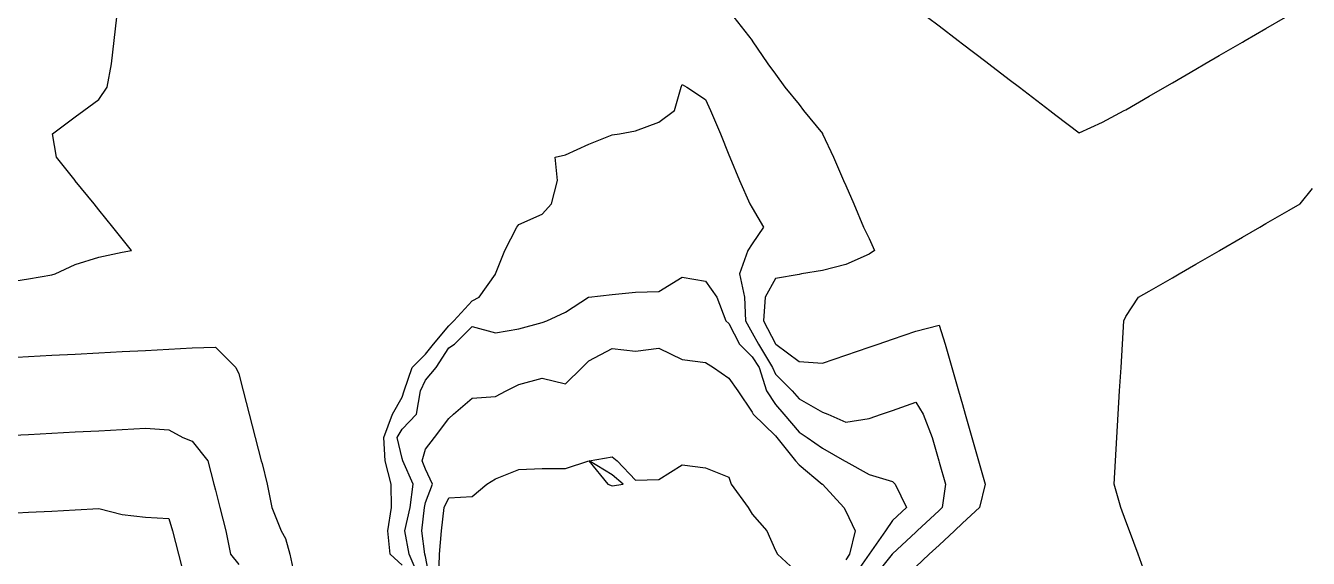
# Model space of a CAD drawing. Header units: metres. Extents: x 2681030 to 2681330, y 1246000 to 1246290.
# Drawn here: x 2681222.69 to 2681250.16, y 1246144.16 to 1246155.57 of the extents above; entities that cross this region are included whole.
import ezdxf

# ---------------------------------------------------------------- set-up
doc = ezdxf.new("R2010")
doc.units = ezdxf.units.M
doc.layers.add('BASIS_HOEHENLINIEN', color=8, linetype='Continuous')

msp = doc.modelspace()

# ---------------------------------------------------------------- linework, layer by layer
at = {"layer": 'BASIS_HOEHENLINIEN'}
for points in [[(2681222.25, 1246150.07, 430), (2681222.75, 1246150.144, 430), (2681223.25, 1246150.233, 430), (2681223.321, 1246150.25, 430), (2681223.75, 1246150.455, 430), (2681224.25, 1246150.61, 430), (2681224.75, 1246150.716, 430), (2681224.956, 1246150.75, 430), (2681224.75, 1246151.006, 430), (2681224.553, 1246151.25, 430), (2681224.25, 1246151.627, 430), (2681224.151, 1246151.75, 430), (2681223.75, 1246152.248, 430), (2681223.749, 1246152.25, 430), (2681223.348, 1246152.75, 430), (2681223.262, 1246153.25, 430), (2681223.75, 1246153.613, 430), (2681223.933, 1246153.75, 430), (2681224.25, 1246153.986, 430), (2681224.433, 1246154.25, 430), (2681224.526, 1246154.75, 430), (2681224.582, 1246155.25, 430), (2681224.637, 1246155.75, 430)], [(2681237.855, 1246155.75, 430), (2681238.246, 1246155.25, 430), (2681238.25, 1246155.245, 430), (2681238.579, 1246154.75, 430), (2681238.75, 1246154.533, 430), (2681238.948, 1246154.25, 430), (2681239.25, 1246153.877, 430), (2681239.343, 1246153.75, 430), (2681239.75, 1246153.258, 430), (2681239.756, 1246153.25, 430), (2681239.989, 1246152.75, 430), (2681240.205, 1246152.25, 430), (2681240.25, 1246152.146, 430), (2681240.421, 1246151.75, 430), (2681240.634, 1246151.25, 430), (2681240.75, 1246151.008, 430), (2681240.865, 1246150.75, 430), (2681240.75, 1246150.677, 430), (2681240.25, 1246150.455, 430), (2681239.75, 1246150.327, 430), (2681239.3, 1246150.25, 430), (2681239.25, 1246150.242, 430), (2681238.75, 1246150.155, 430), (2681238.523, 1246149.75, 430), (2681238.486, 1246149.25, 430), (2681238.75, 1246148.752, 430), (2681238.754, 1246148.75, 430), (2681239.25, 1246148.373, 430), (2681239.75, 1246148.338, 430), (2681240.25, 1246148.51, 430), (2681240.75, 1246148.682, 430), (2681240.949, 1246148.75, 430), (2681241.25, 1246148.853, 430), (2681241.75, 1246149.025, 430), (2681242.25, 1246149.156, 430), (2681242.38, 1246148.75, 430), (2681242.522, 1246148.25, 430), (2681242.665, 1246147.75, 430), (2681242.75, 1246147.454, 430), (2681242.811, 1246147.25, 430), (2681242.951, 1246146.75, 430), (2681243.094, 1246146.25, 430), (2681243.237, 1246145.75, 430), (2681243.115, 1246145.25, 430), (2681242.75, 1246144.91, 430), (2681242.578, 1246144.75, 430), (2681242.25, 1246144.445, 430), (2681242.04, 1246144.25, 430), (2681241.75, 1246143.98, 430)], [(2681242.005, 1246155.75, 429.5), (2681242.25, 1246155.563, 429.5), (2681242.66, 1246155.25, 429.5), (2681242.75, 1246155.182, 429.5), (2681243.25, 1246154.8, 429.5), (2681243.316, 1246154.75, 429.5), (2681243.75, 1246154.418, 429.5), (2681243.971, 1246154.25, 429.5), (2681244.25, 1246154.037, 429.5), (2681244.625, 1246153.75, 429.5), (2681244.75, 1246153.655, 429.5), (2681245.25, 1246153.273, 429.5), (2681245.75, 1246153.503, 429.5), (2681246.216, 1246153.75, 429.5), (2681246.25, 1246153.767, 429.5), (2681246.75, 1246154.057, 429.5), (2681247.083, 1246154.25, 429.5), (2681247.25, 1246154.347, 429.5), (2681247.75, 1246154.637, 429.5), (2681247.944, 1246154.75, 429.5), (2681248.25, 1246154.927, 429.5), (2681248.75, 1246155.218, 429.5), (2681248.806, 1246155.25, 429.5), (2681249.25, 1246155.508, 429.5), (2681249.667, 1246155.75, 429.5)], [(2681230.75, 1246144.013, 430.5), (2681230.492, 1246144.25, 430.5), (2681230.446, 1246144.75, 430.5), (2681230.519, 1246145.25, 430.5), (2681230.512, 1246145.75, 430.5), (2681230.387, 1246146.25, 430.5), (2681230.359, 1246146.75, 430.5), (2681230.541, 1246147.25, 430.5), (2681230.75, 1246147.61, 430.5), (2681230.795, 1246147.75, 430.5), (2681230.966, 1246148.25, 430.5), (2681231.25, 1246148.531, 430.5), (2681231.424, 1246148.75, 430.5), (2681231.75, 1246149.141, 430.5), (2681231.86, 1246149.25, 430.5), (2681232.25, 1246149.674, 430.5), (2681232.4, 1246149.75, 430.5), (2681232.75, 1246150.246, 430.5), (2681232.753, 1246150.25, 430.5), (2681232.947, 1246150.75, 430.5), (2681233.203, 1246151.25, 430.5), (2681233.25, 1246151.31, 430.5), (2681233.75, 1246151.534, 430.5), (2681233.948, 1246151.75, 430.5), (2681234.075, 1246152.25, 430.5), (2681234.03, 1246152.75, 430.5), (2681234.25, 1246152.804, 430.5), (2681234.75, 1246153.032, 430.5), (2681235.25, 1246153.23, 430.5), (2681235.405, 1246153.25, 430.5), (2681235.75, 1246153.313, 430.5), (2681236.25, 1246153.505, 430.5), (2681236.581, 1246153.75, 430.5), (2681236.725, 1246154.25, 430.5), (2681236.75, 1246154.31, 430.5), (2681236.845, 1246154.25, 430.5), (2681237.25, 1246153.986, 430.5), (2681237.352, 1246153.75, 430.5), (2681237.568, 1246153.25, 430.5), (2681237.75, 1246152.8, 430.5), (2681237.771, 1246152.75, 430.5), (2681237.972, 1246152.25, 430.5), (2681238.199, 1246151.75, 430.5), (2681238.25, 1246151.665, 430.5), (2681238.493, 1246151.25, 430.5), (2681238.25, 1246150.896, 430.5), (2681238.154, 1246150.75, 430.5), (2681237.973, 1246150.25, 430.5), (2681238.081, 1246149.75, 430.5), (2681238.101, 1246149.25, 430.5), (2681238.25, 1246148.989, 430.5), (2681238.382, 1246148.75, 430.5), (2681238.685, 1246148.25, 430.5), (2681238.75, 1246148.102, 430.5), (2681239.102, 1246147.75, 430.5), (2681239.25, 1246147.575, 430.5), (2681239.75, 1246147.291, 430.5), (2681239.868, 1246147.25, 430.5), (2681240.25, 1246147.079, 430.5), (2681240.75, 1246147.157, 430.5), (2681241.02, 1246147.25, 430.5), (2681241.25, 1246147.329, 430.5), (2681241.75, 1246147.501, 430.5), (2681241.911, 1246147.25, 430.5), (2681242.099, 1246146.75, 430.5), (2681242.242, 1246146.25, 430.5), (2681242.25, 1246146.222, 430.5), (2681242.385, 1246145.75, 430.5), (2681242.318, 1246145.25, 430.5), (2681242.25, 1246145.186, 430.5), (2681241.781, 1246144.75, 430.5), (2681241.75, 1246144.721, 430.5), (2681241.25, 1246144.256, 430.5), (2681241.246, 1246144.25, 430.5), (2681240.849, 1246143.75, 430.5)], [(2681246.695, 1246143.75, 430), (2681246.511, 1246144.25, 430), (2681246.327, 1246144.75, 430), (2681246.25, 1246144.957, 430), (2681246.142, 1246145.25, 430), (2681246, 1246145.75, 430), (2681246.029, 1246146.25, 430), (2681246.059, 1246146.75, 430), (2681246.088, 1246147.25, 430), (2681246.118, 1246147.75, 430), (2681246.147, 1246148.25, 430), (2681246.177, 1246148.75, 430), (2681246.206, 1246149.25, 430), (2681246.25, 1246149.337, 430), (2681246.523, 1246149.75, 430), (2681246.75, 1246149.881, 430), (2681247.25, 1246150.17, 430), (2681247.389, 1246150.25, 430), (2681247.75, 1246150.459, 430), (2681248.25, 1246150.748, 430), (2681248.254, 1246150.75, 430), (2681248.75, 1246151.036, 430), (2681249.12, 1246151.25, 430), (2681249.25, 1246151.332, 430), (2681249.75, 1246151.614, 430), (2681249.985, 1246151.75, 430), (2681250.25, 1246152.078, 430)], [(2681231.116, 1246143.75, 431), (2681230.9, 1246144.25, 431), (2681230.81, 1246144.75, 431), (2681230.923, 1246145.25, 431), (2681230.987, 1246145.75, 431), (2681230.765, 1246146.25, 431), (2681230.75, 1246146.295, 431), (2681230.646, 1246146.75, 431), (2681230.75, 1246146.925, 431), (2681231.058, 1246147.25, 431), (2681231.145, 1246147.75, 431), (2681231.25, 1246147.975, 431), (2681231.482, 1246148.25, 431), (2681231.75, 1246148.67, 431), (2681231.868, 1246148.75, 431), (2681232.25, 1246149.127, 431), (2681232.75, 1246148.99, 431), (2681233.25, 1246149.078, 431), (2681233.75, 1246149.208, 431), (2681233.852, 1246149.25, 431), (2681234.25, 1246149.431, 431), (2681234.739, 1246149.75, 431), (2681234.75, 1246149.756, 431), (2681235.25, 1246149.807, 431), (2681235.75, 1246149.857, 431), (2681236.25, 1246149.876, 431), (2681236.75, 1246150.182, 431), (2681237.25, 1246150.096, 431), (2681237.491, 1246149.75, 431), (2681237.685, 1246149.25, 431), (2681237.75, 1246149.186, 431), (2681237.979, 1246148.75, 431), (2681238.25, 1246148.473, 431), (2681238.398, 1246148.25, 431), (2681238.551, 1246147.75, 431), (2681238.75, 1246147.453, 431), (2681238.925, 1246147.25, 431), (2681239.25, 1246146.86, 431), (2681239.426, 1246146.75, 431), (2681239.75, 1246146.52, 431), (2681240.226, 1246146.25, 431), (2681240.25, 1246146.236, 431), (2681240.75, 1246145.953, 431), (2681241.25, 1246145.805, 431), (2681241.312, 1246145.75, 431), (2681241.549, 1246145.25, 431), (2681241.25, 1246144.97, 431), (2681241.106, 1246144.75, 431), (2681240.75, 1246144.251, 431), (2681240.749, 1246144.25, 431), (2681240.406, 1246143.75, 431)], [(2681222.25, 1246148.457, 430.5), (2681222.75, 1246148.483, 430.5), (2681223.25, 1246148.509, 430.5), (2681223.75, 1246148.535, 430.5), (2681224.25, 1246148.561, 430.5), (2681224.75, 1246148.587, 430.5), (2681225.25, 1246148.613, 430.5), (2681225.75, 1246148.639, 430.5), (2681226.25, 1246148.665, 430.5), (2681226.75, 1246148.682, 430.5), (2681227.188, 1246148.25, 430.5), (2681227.25, 1246148.108, 430.5), (2681227.343, 1246147.75, 430.5), (2681227.474, 1246147.25, 430.5), (2681227.604, 1246146.75, 430.5), (2681227.734, 1246146.25, 430.5), (2681227.75, 1246146.19, 430.5), (2681227.86, 1246145.75, 430.5), (2681227.957, 1246145.25, 430.5), (2681228.162, 1246144.75, 430.5), (2681228.25, 1246144.583, 430.5), (2681228.342, 1246144.25, 430.5), (2681228.451, 1246143.75, 430.5)], [(2681231.333, 1246143.75, 431.5), (2681231.25, 1246144.197, 431.5), (2681231.234, 1246144.25, 431.5), (2681231.17, 1246144.75, 431.5), (2681231.227, 1246145.25, 431.5), (2681231.25, 1246145.357, 431.5), (2681231.398, 1246145.75, 431.5), (2681231.25, 1246146.068, 431.5), (2681231.182, 1246146.25, 431.5), (2681231.25, 1246146.5, 431.5), (2681231.442, 1246146.75, 431.5), (2681231.75, 1246147.153, 431.5), (2681231.852, 1246147.25, 431.5), (2681232.25, 1246147.589, 431.5), (2681232.75, 1246147.628, 431.5), (2681232.977, 1246147.75, 431.5), (2681233.25, 1246147.881, 431.5), (2681233.75, 1246148.016, 431.5), (2681234.25, 1246147.894, 431.5), (2681234.607, 1246148.25, 431.5), (2681234.75, 1246148.387, 431.5), (2681235.25, 1246148.651, 431.5), (2681235.75, 1246148.599, 431.5), (2681236.25, 1246148.662, 431.5), (2681236.75, 1246148.421, 431.5), (2681237.25, 1246148.352, 431.5), (2681237.418, 1246148.25, 431.5), (2681237.75, 1246148.016, 431.5), (2681237.938, 1246147.75, 431.5), (2681238.25, 1246147.288, 431.5), (2681238.268, 1246147.25, 431.5), (2681238.75, 1246146.781, 431.5), (2681238.776, 1246146.75, 431.5), (2681239.173, 1246146.25, 431.5), (2681239.25, 1246146.164, 431.5), (2681239.746, 1246145.75, 431.5), (2681239.75, 1246145.745, 431.5), (2681240.209, 1246145.25, 431.5), (2681240.25, 1246145.17, 431.5), (2681240.454, 1246144.75, 431.5), (2681240.335, 1246144.25, 431.5), (2681240.25, 1246144.126, 431.5)], [(2681222.25, 1246146.788, 431), (2681222.75, 1246146.814, 431), (2681223.25, 1246146.84, 431), (2681223.75, 1246146.866, 431), (2681224.25, 1246146.892, 431), (2681224.75, 1246146.918, 431), (2681225.25, 1246146.944, 431), (2681225.75, 1246146.914, 431), (2681226.051, 1246146.75, 431), (2681226.25, 1246146.672, 431), (2681226.586, 1246146.25, 431), (2681226.716, 1246145.75, 431), (2681226.75, 1246145.62, 431), (2681226.846, 1246145.25, 431), (2681226.977, 1246144.75, 431), (2681227.074, 1246144.25, 431), (2681227.25, 1246144.026, 431)], [(2681231.534, 1246143.75, 432), (2681231.551, 1246144.25, 432), (2681231.596, 1246144.75, 432), (2681231.652, 1246145.25, 432), (2681231.75, 1246145.456, 432), (2681232.25, 1246145.482, 432), (2681232.561, 1246145.75, 432), (2681232.75, 1246145.86, 432), (2681233.25, 1246146.063, 432), (2681233.75, 1246146.086, 432), (2681234.25, 1246146.081, 432), (2681234.75, 1246146.249, 432), (2681235.154, 1246145.75, 432), (2681235.25, 1246145.712, 432), (2681235.486, 1246145.75, 432), (2681235.25, 1246145.951, 432), (2681234.754, 1246146.25, 432), (2681235.25, 1246146.333, 432), (2681235.353, 1246146.25, 432), (2681235.75, 1246145.832, 432), (2681236.25, 1246145.845, 432), (2681236.75, 1246146.162, 432), (2681237.25, 1246146.101, 432), (2681237.75, 1246145.897, 432), (2681237.8, 1246145.75, 432), (2681238.16, 1246145.25, 432), (2681238.25, 1246145.107, 432), (2681238.564, 1246144.75, 432), (2681238.75, 1246144.325, 432), (2681238.79, 1246144.25, 432), (2681239.25, 1246143.821, 432)], [(2681222.25, 1246145.12, 431.5), (2681222.75, 1246145.146, 431.5), (2681223.25, 1246145.172, 431.5), (2681223.75, 1246145.198, 431.5), (2681224.25, 1246145.224, 431.5), (2681224.75, 1246145.096, 431.5), (2681225.25, 1246145.041, 431.5), (2681225.75, 1246145.013, 431.5), (2681225.828, 1246144.75, 431.5), (2681225.959, 1246144.25, 431.5), (2681226.089, 1246143.75, 431.5)]]:
    msp.add_polyline3d(points, dxfattribs=at)

doc.saveas('drawing.dxf')
